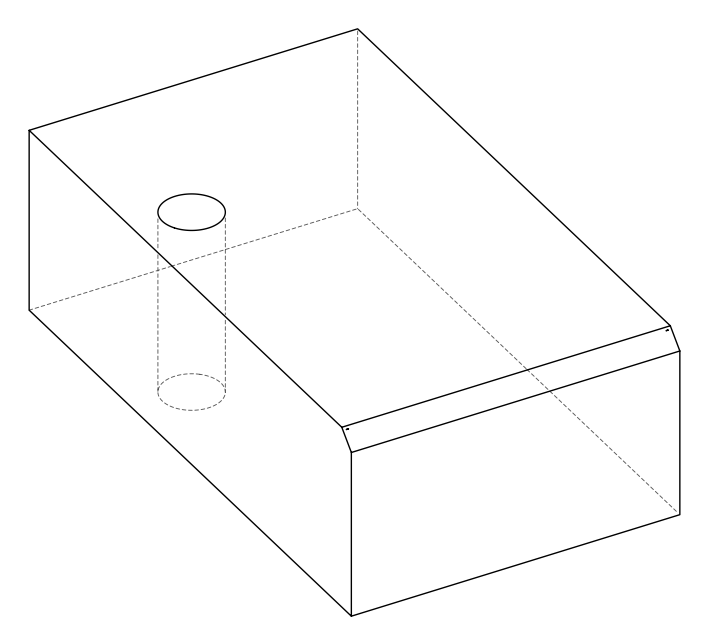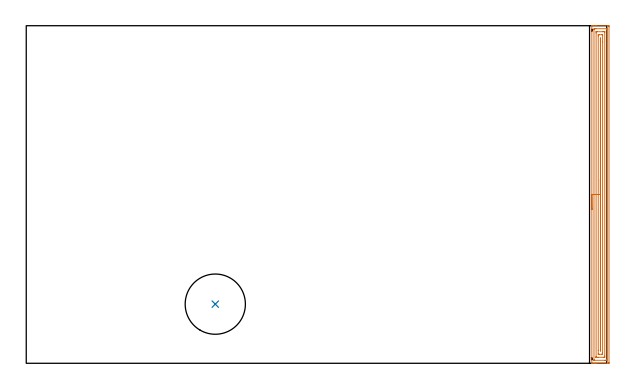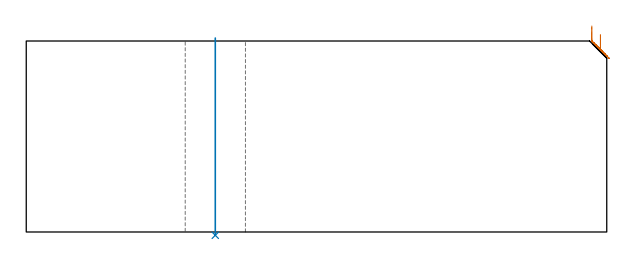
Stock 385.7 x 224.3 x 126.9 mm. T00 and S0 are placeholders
(PLAN: 2 operations, 1 tool changes, 9.7 min)
(1 AREA_MILL | FG_CHAMFER_SURFACE | UGT0205_001 | 9.13 min | 14568 mm3)
(2 INDEXABLE_INSERT_DRILL_THROUGH_HOLE_FROM_SOLID | STEP1HOLE | NXT0302_035 | 0.53 min | 159408 mm3)
(TOOL UGT0205_001 | Chamfer Mill 20 x 3 x 45 deg. | D20 FL50 Z2)
(TOOL NXT0302_035 | Index. Insert Drill 40mm [880-D4000L40-05] | D40 PA176 FL200 Z2)
(OP 1 AREA_MILL)
G17 G21 G94 G90
T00 M6
G54
G17 G0 G90 X375.8 Y102.15 S1061 M3
G43 Z136.9 H0
G94 G1 Y102.188 Z136.028 F250.
Y102.302 Z135.163
Y102.491 Z134.312
Y102.753 Z133.48
Y103.087 Z132.674
Y103.49 Z131.9
Y103.959 Z131.164
Y104.49 Z130.472
Y105.079 Z129.829
Y105.722 Z129.24
Y106.414 Z128.708
Y107.15 Z128.24
Y107.924 Z127.837
Y108.73 Z127.503
Y109.562 Z127.241
Y110.414 Z127.052
Y111.278 Z126.938
Y112.15 Z126.9
Y224.142
X375.806 Y224.29 Z126.893
X376.1 Y224.3 Z126.599
X376.48 Z126.22
X377.103 Z125.592
X378.294 Z124.403
X378.862 Z123.832
X386.181 Z116.516
X386.777 Y224.295 Z115.921
X387.192 Y224.29 Z115.506
X387.196 Y224.121 Z115.502
X387.199 Y223.696 Z115.501
Y0.604
X387.196 Y0.179 Z115.502
X387.192 Y0.01 Z115.506
X386.777 Y0. Z115.921
X378.862 Z123.832
X378.294 Z124.403
X377.982 Z124.714
X377.414 Z125.282
X377.103 Z125.592
X376.099 Z126.6
X375.806 Y0.01 Z126.893
X375.8 Y0.158 Z126.9
Y112.15
X377.214 Z125.486
X377.215 Y221.797 Z125.485
X377.216 Y221.911 Z125.484
X377.223 Y222.29 Z125.477
X377.601 Y222.298 Z125.099
X377.982 Y222.299 Z124.718
X378.478 Y222.3 Z124.222
X385.703 Z116.997
X385.731 Y222.299 Z116.969
X385.76 Y222.295 Z116.94
X385.779 Y222.29 Z116.921
X385.78 Y222.268 Z116.92
X385.785 Y222.025 Z116.915
Y2.503
X385.784 Y2.389 Z116.916
X385.777 Y2.01 Z116.923
X385.399 Y2.002 Z117.301
X385.018 Y2.001 Z117.682
X384.522 Y2. Z118.178
X377.297 Z125.403
X377.269 Y2.002 Z125.431
X377.24 Y2.005 Z125.46
X377.221 Y2.01 Z125.479
X377.22 Y2.032 Z125.48
X377.215 Y2.275 Z125.485
X377.214 Y112.15 Z125.486
X378.628 Z124.072
X378.629 Y219.47 Z124.071
X378.633 Y220.126 Z124.067
X378.635 Y220.244 Z124.065
X378.64 Y220.291 Z124.06
X378.695 Y220.296 Z124.005
X378.862 Y220.298 Z123.838
X379.57 Y220.3 Z123.13
X383.088 Z119.612
X383.967 Z118.733
X384.138 Y220.298 Z118.562
X384.309 Y220.293 Z118.391
X384.356 Y220.29 Z118.344
X384.365 Y220.282 Z118.335
X384.367 Y220.267 Z118.333
X384.37 Y220.205 Z118.33
X384.371 Y220.126 Z118.329
Y219.89
Y4.83
X384.367 Y4.174 Z118.333
X384.365 Y4.057 Z118.335
X384.36 Y4.009 Z118.34
X384.305 Y4.004 Z118.395
X384.138 Y4.002 Z118.562
X383.43 Y4. Z119.27
X379.912 Z122.788
X379.033 Z123.667
X378.862 Y4.002 Z123.838
X378.691 Y4.007 Z124.009
X378.644 Y4.01 Z124.056
X378.635 Y4.018 Z124.065
X378.633 Y4.033 Z124.067
X378.63 Y4.095 Z124.07
X378.629 Y4.174 Z124.071
X378.628 Y4.41 Z124.072
Y112.15
X380.043 Z122.657
Y217.449
X380.045 Y218.033 Z122.655
X380.049 Y218.23 Z122.651
X380.051 Y218.29 Z122.649
X380.097 Y218.293 Z122.603
X380.201 Y218.296 Z122.499
X380.621 Y218.3 Z122.079
X380.662 Z122.038
X382.421 Z120.279
X382.802 Y218.296 Z119.898
X382.897 Y218.293 Z119.803
X382.941 Y218.29 Z119.759
X382.95 Y218.265 Z119.75
X382.952 Y218.175 Z119.748
X382.956 Y217.756 Z119.744
X382.957 Y213.586 Z119.743
Y6.851
X382.955 Y6.267 Z119.745
X382.951 Y6.07 Z119.749
X382.949 Y6.01 Z119.751
X382.903 Y6.007 Z119.797
X382.799 Y6.004 Z119.901
X382.379 Y6. Z120.321
X382.338 Z120.362
X380.579 Z122.121
X380.198 Y6.004 Z122.502
X380.103 Y6.007 Z122.597
X380.059 Y6.01 Z122.641
X380.05 Y6.035 Z122.65
X380.048 Y6.125 Z122.652
X380.044 Y6.544 Z122.656
X380.043 Y8.636 Z122.657
Y112.15
X381.457 Z121.243
X381.458 Y215.665 Z121.242
X381.459 Y215.706 Z121.241
X381.5 Y216.202 Z121.2
X381.541 Y215.665 Z121.159
X381.542 Y215.621 Z121.158
Y8.636
X381.541 Y8.594 Z121.159
X381.5 Y8.098 Z121.2
X381.459 Y8.636 Z121.241
X381.458 Y8.679 Z121.242
X381.457 Y112.15 Z121.243
Y113.022 Z121.281
Y113.887 Z121.395
Y114.738 Z121.584
Y115.57 Z121.846
Y116.376 Z122.18
Y117.15 Z122.583
Y117.886 Z123.052
Y118.578 Z123.583
Y119.221 Z124.172
Y119.81 Z124.815
Y120.342 Z125.507
Y120.81 Z126.243
Y121.213 Z127.017
Y121.547 Z127.823
Y121.809 Z128.655
Y121.998 Z129.507
Y122.112 Z130.372
Y122.15 Z131.243
G0 Z136.9
M5
M2
(OP 2 INDEXABLE_INSERT_DRILL_THROUGH_HOLE_FROM_SOLID)
G17 G21 G94 G90
T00 M6
G54
G17 G0 G90 X125.6 Y39.3 S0 M3
G43 Z136.9 H1
G94 G81 G98 Z-2.198 F250. R128.9
G80
M5
M2
